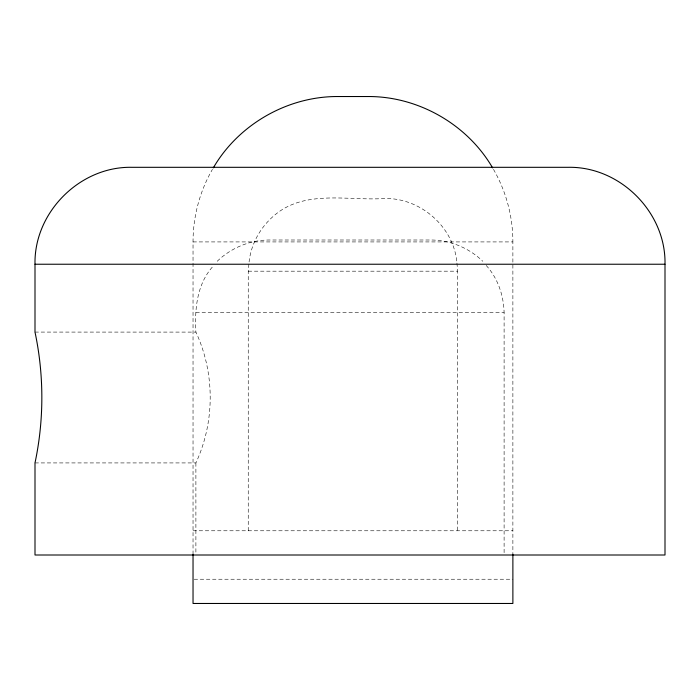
<?xml version="1.0" encoding="UTF-8"?>
<svg xmlns="http://www.w3.org/2000/svg" width="700" height="700" viewBox="0 0 700 700"><rect width="100%" height="100%" fill="white"/><g stroke="black" fill="none" stroke-linecap="round" stroke-linejoin="round"><path stroke-width="0.53" stroke-dasharray="3.5 2.62" d="M193.034 554.312L193.034 241.92C193.008 216.58 199.771 191.275 212.45 169.33M248.246 530.775L248.246 271.18L248.999 263.043M249.086 262.027C251.037 243.626 260.838 226.415 275.126 214.742C305.664 189.28 349.011 201.084 384.974 198.485C420.411 197.942 453.495 226.572 456.829 262.027M35 462.927L195.895 462.927C214.935 421.934 214.996 373.179 195.904 332.098C194.53 308.831 196.98 283.168 213.815 265.449M217.184 261.293C230.921 248.027 249.463 240.214 268.581 240.004L431.419 240.004C450.546 240.214 469.088 248.027 482.825 261.293M193.034 241.92L512.881 241.92L512.881 554.312M248.246 271.18L457.669 271.18L457.669 530.775M195.895 312.699L504.105 312.699L504.105 553.91M35 332.08L195.904 332.098M193.034 530.775L512.881 530.775M194.127 579.233L512.881 579.233M486.194 265.449C497.884 278.224 503.694 295.531 504.105 312.699M493.465 169.33C506.144 191.275 512.907 216.58 512.881 241.92M456.925 263.043L457.669 271.18M195.895 462.927L195.895 553.919"/><path stroke-width="1.05" d="M35 264.233C33.915 212.293 79.984 166.232 131.924 167.309L568.085 167.309C620.016 166.232 666.102 212.293 665 264.233L665 555.004L35 555.004L35 462.927C44.117 419.939 44.117 375.086 35 332.098L35 264.233L665 264.233M213.308 167.869C238.612 124.232 287.989 96.093 338.424 96.53L367.5 96.53C417.926 96.093 467.302 124.232 492.608 167.869M512.881 554.312L512.881 603.47L193.034 603.47L193.034 554.312"/></g></svg>
